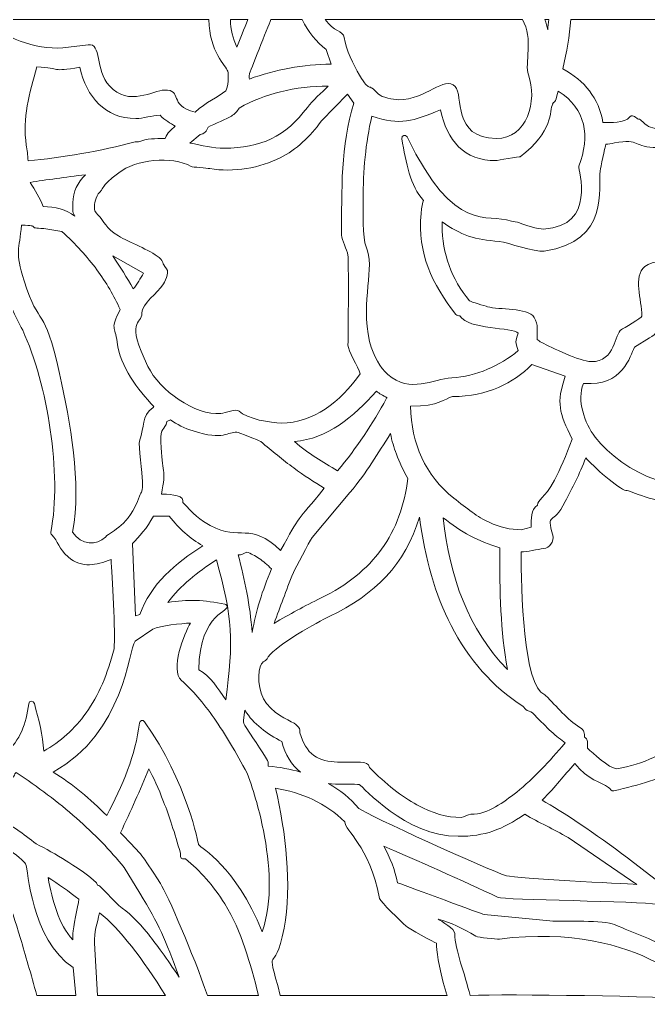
# Model space of a CAD drawing. Header units: millimetres. Extents: x -1200 to 1200, y -591 to 590.
# Drawn here: x -186 to 571, y -591 to 590 of the extents above; entities that cross this region are included whole.
import ezdxf

# ---------------------------------------------------------------- set-up
doc = ezdxf.new("R2010")
doc.units = ezdxf.units.MM
doc.header["$MEASUREMENT"] = 0
doc.layers.add('Layer 1', color=7, linetype='Continuous')

msp = doc.modelspace()

# ---------------------------------------------------------------- linework, layer by layer
at = {"layer": 'Layer 1', "color": 250, "lineweight": 20}
for points, knots in [([(-230.6962, 589.9713), (-230.6962, 589.9713), (41.8164, 589.9713), (41.8164, 589.9713), (42.2522, 551.1006), (62.4812, 534.1081), (64.663, 527.661), (65.7109, 524.5644), (65.1683, 506.9734), (62.0934, 504.3161), (52.5687, 496.085), (38.3159, 490.9814), (25.2013, 478.2268), (-8.1235, 487.128), (11.5521, 505.1225), (-11.869, 505.1225), (-24.6574, 505.1225), (-54.7378, 484.34), (-78.0156, 509.9887), (-95.7537, 529.5334), (-86.6537, 562.0926), (-103.8112, 559.6349), (-103.8112, 559.6349), (-133.9556, 555.7802), (-133.9556, 555.7802), (-167.9226, 553.6353), (-204.895, 568.4998), (-230.6962, 589.9713)], [0, 0, 0, 0, 0.111111111, 0.111111111, 0.111111111, 0.222222222, 0.222222222, 0.222222222, 0.333333333, 0.333333333, 0.333333333, 0.444444444, 0.444444444, 0.444444444, 0.555555556, 0.555555556, 0.555555556, 0.666666667, 0.666666667, 0.666666667, 0.777777778, 0.777777778, 0.777777778, 0.888888889, 0.888888889, 0.888888889, 1, 1, 1, 1]), ([(67.7701, 589.9713), (67.7701, 589.9713), (88.7782, 589.9713), (88.7782, 589.9713), (84.0756, 578.6094), (80.0894, 567.2215), (75.6704, 556.6467), (70.7325, 567.8001), (67.94, 577.6022), (67.7701, 589.9713)], [0, 0, 0, 0, 0.333333333, 0.333333333, 0.333333333, 0.666666667, 0.666666667, 0.666666667, 1, 1, 1, 1]), ([(116.545, 589.9713), (116.545, 589.9713), (154.4113, 589.9713), (154.4113, 589.9713), (161.5101, 575.1056), (171.2454, 562.9851), (183.2788, 553.9539), (183.2788, 553.9539), (189.0337, 536.2958), (189.0337, 536.2958), (155.524, 536.2958), (121.8936, 529.7694), (90.6203, 518.3259), (90.6203, 520.1212), (90.2277, 522.436), (90.6203, 524.173), (91.0057, 525.8785), (112.8902, 580.8695), (116.545, 589.9713)], [0, 0, 0, 0, 0.166666667, 0.166666667, 0.166666667, 0.333333333, 0.333333333, 0.333333333, 0.5, 0.5, 0.5, 0.666666667, 0.666666667, 0.666666667, 0.833333333, 0.833333333, 0.833333333, 1, 1, 1, 1]), ([(182.051, 589.9713), (182.051, 589.9713), (419.5985, 589.9713), (419.5985, 589.9713), (433.2877, 567.3587), (422.0822, 536.3212), (426.7768, 523.5864), (438.2735, 492.3987), (425.1649, 446.1651), (388.0702, 446.6888), (334.6326, 447.4433), (349.0035, 498.7919), (338.6147, 509.4296), (325.4158, 522.9449), (304.2083, 493.4388), (269.9926, 493.4388), (264.5403, 493.4388), (249.7121, 496.2914), (246.3403, 500.0924), (232.2639, 515.9602), (236.9999, 500.4442), (223.4115, 522.9369), (215.6623, 535.7637), (207.3836, 553.5234), (204.8445, 568.3997), (203.4223, 576.7318), (192.1053, 575.4917), (182.051, 589.9713)], [0, 0, 0, 0, 0.111111111, 0.111111111, 0.111111111, 0.222222222, 0.222222222, 0.222222222, 0.333333333, 0.333333333, 0.333333333, 0.444444444, 0.444444444, 0.444444444, 0.555555556, 0.555555556, 0.555555556, 0.666666667, 0.666666667, 0.666666667, 0.777777778, 0.777777778, 0.777777778, 0.888888889, 0.888888889, 0.888888889, 1, 1, 1, 1]), ([(446.7898, 589.9713), (446.7898, 589.9713), (451.4716, 589.9713), (451.4716, 589.9713), (451.0578, 585.795), (450.5831, 581.6349), (450.0649, 577.4564), (449.2605, 581.7735), (448.214, 585.9126), (446.7898, 589.9713)], [0, 0, 0, 0, 0.333333333, 0.333333333, 0.333333333, 0.666666667, 0.666666667, 0.666666667, 1, 1, 1, 1]), ([(478.0004, 589.9713), (478.0004, 589.9713), (630.5496, 589.9713), (630.5496, 589.9713), (648.6516, 581.3493), (666.1822, 570.4946), (682.8436, 557.4093), (710.4681, 532.6428), (718.4809, 526.8764), (749.8634, 503.9803), (742.9575, 474.6605), (721.3097, 480.319), (714.2571, 477.5659), (677.2785, 463.1307), (605.6917, 466.8917), (603.5228, 465.7337), (570.5266, 448.1172), (566.3353, 470.0655), (559.4671, 470.0655), (556.9248, 470.0655), (553.1795, 477.0653), (549.2363, 472.7301), (541.9577, 464.7283), (526.6415, 466.1897), (516.7047, 466.1655), (511.7343, 495.0535), (494.6069, 516.5091), (468.2442, 530.7207), (473.1264, 551.1545), (476.363, 569.733), (478.0004, 589.9713)], [0, 0, 0, 0, 0.1, 0.1, 0.1, 0.2, 0.2, 0.2, 0.3, 0.3, 0.3, 0.4, 0.4, 0.4, 0.5, 0.5, 0.5, 0.6, 0.6, 0.6, 0.7, 0.7, 0.7, 0.8, 0.8, 0.8, 0.9, 0.9, 0.9, 1, 1, 1, 1]), ([(1.3797, 461.6853), (-4.7427, 464.9195), (-10.8782, 468.5997), (-17.0643, 474.6576), (-26.6824, 474.3907), (-37.2078, 470.7889), (-46.1563, 470.7893), (-83.1825, 470.7908), (-105.5398, 496.4708), (-113.588, 532.6254), (-149.927, 526.429), (-134.7145, 531.5194), (-165.4479, 533.0587), (-174.3561, 501.1214), (-183.0197, 470.9613), (-178.155, 438.7136), (-177.2803, 432.9159), (-176.3468, 426.735), (-176.083, 419.7344), (-135.79, 423.7021), (-87.9633, 431.5333), (-47.152, 442.6362), (-45.8349, 442.9945), (-44.4016, 442.4886), (-43.1003, 442.786), (-32.2287, 446.5909), (-22.9936, 446.6888), (-10.8748, 446.6888), (-8.1149, 454.7372), (-3.664, 456.5302), (1.3797, 461.6853)], [0, 0, 0, 0, 0.1, 0.1, 0.1, 0.2, 0.2, 0.2, 0.3, 0.3, 0.3, 0.4, 0.4, 0.4, 0.5, 0.5, 0.5, 0.6, 0.6, 0.6, 0.7, 0.7, 0.7, 0.8, 0.8, 0.8, 0.9, 0.9, 0.9, 1, 1, 1, 1]), ([(31.3286, 451.4002), (31.3286, 451.4002), (18.9082, 441.234), (18.9082, 441.234), (33.675, 438.2111), (46.4803, 434.9952), (60.5014, 434.9952), (103.6551, 434.9952), (134.7048, 449.0312), (160.5421, 484.1863), (166.1165, 491.7709), (178.4542, 502.5712), (185.4692, 509.747), (166.1505, 509.6961), (146.8724, 507.6202), (128.157, 502.9986), (110.9754, 498.7573), (94.2303, 492.3694), (78.3187, 483.442), (76.125, 479.407), (73.0144, 476.3297), (68.9875, 473.7578), (64.2984, 470.7633), (48.0764, 464.0284), (40.8234, 460.3184), (39.7504, 455.8582), (35.792, 452.0479), (31.3286, 451.4002)], [0, 0, 0, 0, 0.111111111, 0.111111111, 0.111111111, 0.222222222, 0.222222222, 0.222222222, 0.333333333, 0.333333333, 0.333333333, 0.444444444, 0.444444444, 0.444444444, 0.555555556, 0.555555556, 0.555555556, 0.666666667, 0.666666667, 0.666666667, 0.777777778, 0.777777778, 0.777777778, 0.888888889, 0.888888889, 0.888888889, 1, 1, 1, 1]), ([(208.6751, 500.1278), (208.6751, 500.1278), (177.4106, 468.1389), (177.4106, 468.1389), (163.777, 448.3032), (147.2186, 433.4014), (127.7403, 423.4401), (103.964, 411.2807), (71.3453, 405.5826), (42.7926, 410.4473), (39.83, 410.952), (21.7477, 412.211), (20.5837, 412.8752), (-3.0539, 426.3626), (-46.5613, 421.3409), (-66.8535, 405.3317), (-91.1447, 386.1676), (-83.0227, 388.7848), (-89.4134, 382.2214), (-95.2998, 376.1759), (-96.1144, 368.9644), (-96.0181, 361.3297), (-96.0181, 358.8914), (-92.7341, 355.5263), (-89.4451, 352.1586), (-89.4451, 352.1586), (-89.4383, 352.1657), (-89.4383, 352.1657), (-85.2602, 347.8918), (-82.5864, 338.4248), (-67.2501, 329.3021), (-54.5131, 321.7256), (-29.0883, 312.4043), (-18.2367, 303.1555), (-10.8418, 296.8527), (-16.1974, 297.7604), (-9.2567, 289.6122), (-5.211, 284.8627), (-12.0989, 272.781), (-13.7547, 270.2408), (-13.7547, 270.2408), (-13.7685, 270.2408), (-13.7685, 270.2408), (-19.6728, 261.1842), (-38.7491, 247.4722), (-38.8856, 236.5606), (-39.0731, 221.5652), (-59.4721, 228.9105), (-31.6452, 171.9872), (-17.7171, 143.4957), (25.0746, 112.3898), (56.351, 115.5043), (60.8831, 115.9556), (75.1961, 121.6407), (78.3477, 118.178), (86.9043, 108.7767), (117.3797, 103.8149), (129.0573, 103.8149), (168.3312, 103.8149), (199.5963, 129.0939), (224.244, 163.2168), (221.5186, 170.8317), (209.282, 191.7461), (209.4178, 197.8504), (209.8222, 216.0195), (210.3204, 300.4188), (209.4088, 306.225), (208.3554, 312.9351), (201.7884, 324.0576), (201.7884, 330.1566), (201.7884, 383.8027), (200.5317, 438.5478), (216.6464, 489.2596), (216.6464, 489.2596), (208.6751, 500.1278), (208.6751, 500.1278)], [0, 0, 0, 0, 0.04, 0.04, 0.04, 0.08, 0.08, 0.08, 0.12, 0.12, 0.12, 0.16, 0.16, 0.16, 0.2, 0.2, 0.2, 0.24, 0.24, 0.24, 0.28, 0.28, 0.28, 0.32, 0.32, 0.32, 0.36, 0.36, 0.36, 0.4, 0.4, 0.4, 0.44, 0.44, 0.44, 0.48, 0.48, 0.48, 0.52, 0.52, 0.52, 0.56, 0.56, 0.56, 0.6, 0.6, 0.6, 0.64, 0.64, 0.64, 0.68, 0.68, 0.68, 0.72, 0.72, 0.72, 0.76, 0.76, 0.76, 0.8, 0.8, 0.8, 0.84, 0.84, 0.84, 0.88, 0.88, 0.88, 0.92, 0.92, 0.92, 0.96, 0.96, 0.96, 1, 1, 1, 1]), ([(238.1803, 473.6652), (230.608, 441.0868), (227.7319, 407.8854), (227.7319, 373.0135), (227.7319, 361.5463), (226.5879, 326.3343), (231.3013, 316.1956), (242.7897, 291.4835), (224.2867, 251.9441), (235.3502, 202.0974), (240.8522, 183.5509), (248.0794, 170.6125), (257.4735, 162.3771), (284.4133, 138.7587), (311.9615, 157.0633), (334.6411, 158.3654), (364.0585, 160.0543), (392.6299, 172.9845), (414.5194, 191.0794), (410.8089, 202.4574), (410.8958, 200.9572), (414.5975, 212.3167), (407.7182, 219.3474), (355.1942, 215.775), (344.1678, 233.1179), (342.4018, 233.1179), (340.7595, 233.0442), (339.5717, 234.5583), (310.162, 272.0496), (293.2216, 307.9422), (297.5107, 356.2904), (297.9508, 361.2556), (298.789, 366.6356), (300.3733, 372.077), (284.4958, 389.6929), (279.4288, 416.915), (274.2218, 446.4266), (273.5074, 450.4759), (279.0482, 451.9853), (280.7022, 448.5943), (338.9363, 329.1963), (375.986, 357.4832), (406.2965, 347.1405), (409.1153, 346.1786), (412.9884, 346.3025), (416.0796, 345.1021), (422.6656, 342.5446), (438.01, 337.1828), (445.0576, 337.5883), (510.0469, 341.3284), (486.2349, 409.2194), (487.7198, 413.312), (500.9753, 449.8465), (497.0427, 481.979), (462.6566, 503.9174), (458.1269, 485.3894), (459.0938, 494.3524), (456.0636, 488.2242), (451.984, 479.9739), (457.2616, 454.9362), (416.8694, 424.7928), (416.7734, 424.7212), (388.4098, 420.1371), (388.0702, 420.1323), (348.8888, 419.5749), (328.964, 444.4765), (320.7927, 481.1797), (287.6627, 467.6645), (272.898, 461.9647), (238.1803, 473.6652)], [0, 0, 0, 0, 0.043478261, 0.043478261, 0.043478261, 0.086956522, 0.086956522, 0.086956522, 0.130434783, 0.130434783, 0.130434783, 0.173913043, 0.173913043, 0.173913043, 0.217391304, 0.217391304, 0.217391304, 0.260869565, 0.260869565, 0.260869565, 0.304347826, 0.304347826, 0.304347826, 0.347826087, 0.347826087, 0.347826087, 0.391304348, 0.391304348, 0.391304348, 0.434782609, 0.434782609, 0.434782609, 0.47826087, 0.47826087, 0.47826087, 0.52173913, 0.52173913, 0.52173913, 0.565217391, 0.565217391, 0.565217391, 0.608695652, 0.608695652, 0.608695652, 0.652173913, 0.652173913, 0.652173913, 0.695652174, 0.695652174, 0.695652174, 0.739130435, 0.739130435, 0.739130435, 0.782608696, 0.782608696, 0.782608696, 0.826086957, 0.826086957, 0.826086957, 0.869565217, 0.869565217, 0.869565217, 0.913043478, 0.913043478, 0.913043478, 0.956521739, 0.956521739, 0.956521739, 1, 1, 1, 1]), ([(641.9308, 439.7652), (641.9308, 439.7652), (614.0244, 443.3295), (614.0244, 443.3295), (605.9517, 435.0653), (592.2551, 435.7183), (582.3206, 435.7183), (553.1798, 435.7183), (561.8137, 447.2141), (530.4213, 441.34), (526.6868, 440.641), (523.2176, 439.9908), (520.1311, 439.7356), (518.9833, 435.6694), (514.0425, 411.712), (513.4, 407.5524), (510.382, 388.0152), (525.7301, 322.5103), (445.8246, 311.0947), (433.4669, 309.3293), (403.2893, 321.2213), (391.4613, 322.7311), (363.1309, 324.5808), (344.8896, 330.0171), (322.9601, 346.4047), (322.9601, 346.4047), (322.9601, 341.8453), (322.9601, 341.8453), (322.9601, 307.8753), (333.9592, 277.6528), (355.9511, 251.1782), (357.6587, 249.8432), (374.2067, 245.0002), (377.599, 243.9826), (391.3367, 239.8615), (425.5817, 243.6677), (433.8244, 231.0224), (439.0555, 222.9971), (437.2278, 213.3084), (437.2278, 204.3788), (438.9961, 203.4942), (440.0363, 202.3437), (443.0968, 200.7609), (454.1744, 195.0316), (488.9964, 177.9917), (502.4769, 177.8456), (532.0393, 177.5254), (530.6282, 211.7591), (538.8459, 216.4175), (540.4996, 217.3549), (563.6285, 230.8544), (563.6285, 232.7497), (563.6285, 252.7778), (552.3601, 280.3492), (567.1801, 292.4817), (576.8328, 300.3842), (597.2952, 299.6232), (599.6459, 297.9069), (599.6459, 297.9069), (621.4396, 283.0476), (621.4396, 283.0476), (627.5818, 281.1456), (633.4613, 286.9356), (635.6433, 286.9356), (644.557, 286.9356), (653.6281, 299.1469), (655.047, 303.9428), (656.803, 309.8786), (653.4448, 337.9285), (655.1388, 346.5588), (656.3257, 352.605), (656.7963, 366.0545), (659.3239, 370.8932), (668.5646, 388.5836), (660.3032, 425.0862), (641.9308, 439.7652)], [0, 0, 0, 0, 0.04, 0.04, 0.04, 0.08, 0.08, 0.08, 0.12, 0.12, 0.12, 0.16, 0.16, 0.16, 0.2, 0.2, 0.2, 0.24, 0.24, 0.24, 0.28, 0.28, 0.28, 0.32, 0.32, 0.32, 0.36, 0.36, 0.36, 0.4, 0.4, 0.4, 0.44, 0.44, 0.44, 0.48, 0.48, 0.48, 0.52, 0.52, 0.52, 0.56, 0.56, 0.56, 0.6, 0.6, 0.6, 0.64, 0.64, 0.64, 0.68, 0.68, 0.68, 0.72, 0.72, 0.72, 0.76, 0.76, 0.76, 0.8, 0.8, 0.8, 0.84, 0.84, 0.84, 0.88, 0.88, 0.88, 0.92, 0.92, 0.92, 0.96, 0.96, 0.96, 1, 1, 1, 1]), ([(-106.7636, 403.1018), (-131.0114, 399.9871), (-154.6291, 396.8807), (-173.6211, 393.7907), (-167.7785, 384.7416), (-161.6558, 374.857), (-157.9727, 364.8311), (-143.5496, 364.4445), (-130.3217, 361.1449), (-119.622, 352.9388), (-123.4911, 360.8331), (-121.9705, 358.4749), (-121.9705, 369.1248), (-121.9705, 382.8433), (-116.2467, 393.7262), (-106.7636, 403.1018)], [0, 0, 0, 0, 0.2, 0.2, 0.2, 0.4, 0.4, 0.4, 0.6, 0.6, 0.6, 0.8, 0.8, 0.8, 1, 1, 1, 1]), ([(-156.8879, 338.3219), (-179.479, 338.1879), (-158.9003, 342.2135), (-183.8187, 342.2135), (-186.7711, 312.4411), (-191.825, 310.7859), (-180.7737, 275.2433), (-162.2357, 215.6227), (-156.8085, 248.9147), (-138.0086, 163.4048), (-125.0309, 104.3767), (-111.3816, 32.0302), (-122.4748, -27.5217), (-111.3793, -43.7297), (-93.497, -44.4557), (-82.868, -33.5809), (-73.7253, -24.2267), (-55.1573, -21.3747), (-41.8076, 15.6908), (-39.5298, 22.0149), (-37.6055, 19.8802), (-38.1773, 33.9187), (-38.4902, 41.6011), (-43.2748, 77.9284), (-41.7253, 82.1556), (-34.8645, 100.8736), (-40.5929, 110.9849), (-25.3404, 122.6498), (-25.3404, 122.6498), (-24.3558, 123.6577), (-24.3558, 123.6577), (-44.0828, 143.8935), (-64.9292, 172.045), (-68.6437, 201.1524), (-71.3008, 221.9738), (-77.3223, 215.6971), (-65.2, 240.6444), (-72.5814, 257.3357), (-81.7674, 273.1683), (-93.1824, 288.581), (-104.7722, 304.2298), (-118.6678, 319.4276), (-135.314, 334.6375), (-135.314, 334.6375), (-156.8879, 338.3219), (-156.8879, 338.3219)], [0, 0, 0, 0, 0.066666667, 0.066666667, 0.066666667, 0.133333333, 0.133333333, 0.133333333, 0.2, 0.2, 0.2, 0.266666667, 0.266666667, 0.266666667, 0.333333333, 0.333333333, 0.333333333, 0.4, 0.4, 0.4, 0.466666667, 0.466666667, 0.466666667, 0.533333333, 0.533333333, 0.533333333, 0.6, 0.6, 0.6, 0.666666667, 0.666666667, 0.666666667, 0.733333333, 0.733333333, 0.733333333, 0.8, 0.8, 0.8, 0.866666667, 0.866666667, 0.866666667, 0.933333333, 0.933333333, 0.933333333, 1, 1, 1, 1]), ([(-49.2787, 265.7139), (-44.3574, 270.765), (-40.7699, 278.5536), (-36.8942, 284.5001), (-36.8942, 284.5001), (-73.9729, 305.1875), (-73.9729, 305.1875), (-64.831, 291.9976), (-56.9986, 278.8551), (-49.2787, 265.7139)], [0, 0, 0, 0, 0.333333333, 0.333333333, 0.333333333, 0.666666667, 0.666666667, 0.666666667, 1, 1, 1, 1]), ([(644.8293, 260.7926), (615.1267, 245.4899), (601.3339, 272.077), (586.1277, 272.077), (586.6517, 266.7191), (591.8845, 232.153), (589.0676, 226.9965), (585.0768, 218.836), (581.0368, 210.7165), (572.617, 206.3183), (572.617, 206.3183), (554.7839, 195.3795), (554.7839, 195.3795), (551.8328, 191.5105), (543.5019, 151.2976), (502.3332, 151.2976), (502.3332, 151.2976), (493.1208, 151.2976), (493.1208, 151.2976), (485.1146, 131.2657), (494.0809, 104.1661), (507.2996, 86.8903), (540.008, 44.1429), (619.3398, 5.5504), (662.6722, 47.2231), (662.7157, 51.586), (663.142, 55.6514), (667.3478, 56.7646), (684.4418, 109.3244), (660.2168, 118.3424), (675.968, 127.0629), (691.5529, 139.4152), (692.8352, 196.0673), (685.7234, 212.0234), (685.7234, 212.0234), (657.0417, 267.0369), (657.0417, 267.0369), (657.0417, 267.0369), (644.8293, 260.7926), (644.8293, 260.7926)], [0, 0, 0, 0, 0.076923077, 0.076923077, 0.076923077, 0.153846154, 0.153846154, 0.153846154, 0.230769231, 0.230769231, 0.230769231, 0.307692308, 0.307692308, 0.307692308, 0.384615385, 0.384615385, 0.384615385, 0.461538462, 0.461538462, 0.461538462, 0.538461538, 0.538461538, 0.538461538, 0.615384615, 0.615384615, 0.615384615, 0.692307692, 0.692307692, 0.692307692, 0.769230769, 0.769230769, 0.769230769, 0.846153846, 0.846153846, 0.846153846, 0.923076923, 0.923076923, 0.923076923, 1, 1, 1, 1]), ([(-368.5271, -123.1969), (-364.2574, -118.849), (-352.0258, -120.3759), (-342.4517, -104.4927), (-341.617, -103.108), (-340.36, -102.6876), (-338.7808, -102.6876), (-333.1595, -45.2425), (-297.1564, -8.16), (-250.0792, 25.1921), (-246.7292, 27.5654), (-242.5862, 22.9138), (-245.5771, 19.8545), (-281.1149, -16.4975), (-311.4133, -62.1044), (-316.9367, -114.2307), (-319.1232, -144.9154), (-322.7071, -161.0442), (-318.4015, -191.9248), (-313.7856, -225.0313), (-310.8635, -217.5094), (-309.4627, -222.124), (-299.0088, -256.5624), (-279.9785, -269.5666), (-247.1261, -278.1342), (-247.1261, -278.1342), (-247.1268, -278.1377), (-247.1268, -278.1377), (-232.3884, -281.9069), (-217.6527, -285.6784), (-202.7311, -293.007), (-185.6862, -278.9744), (-178.2202, -258.7898), (-175.271, -234.3634), (-174.7946, -230.4171), (-169.4718, -230.4068), (-168.4819, -233.981), (-163.1412, -253.2646), (-158.0522, -272.635), (-157.109, -291.3997), (-136.9093, -280.162), (-119.8969, -264.8234), (-106.0782, -245.3841), (-91.1759, -224.4211), (-79.9682, -198.671), (-72.4577, -168.1382), (-70.3261, -150.5362), (-75.2133, -78.0949), (-76.0209, -60.7544), (-94.382, -67.2892), (-110.087, -71.9373), (-127.6334, -57.581), (-139.6698, -47.733), (-139.7059, -38.3385), (-147.44, -30.9615), (-148.3478, -30.1565), (-148.8191, -28.8892), (-148.5676, -27.5987), (-135.0786, 41.5586), (-152.5346, 151.0074), (-182.5425, 215.5721), (-191.3629, 233.0925), (-200.2222, 250.2024), (-204.9822, 268.1841), (-225.5306, 268.1841), (-249.5813, 267.8627), (-269.7095, 260.5905), (-293.7653, 249.171), (-314.1315, 232.0817), (-329.8815, 207.4414), (-355.5564, 167.2747), (-362.3025, 106.9606), (-363.6547, 105.5776), (-382.4242, 86.379), (-383.4926, 78.7577), (-409.1476, 58.4792), (-423.66, 47.0082), (-438.2244, 38.9538), (-451.8809, 34.8057), (-460.9445, 29.1642), (-465.4793, 6.2464), (-465.4793, -4.9167), (-465.4793, -8.8156), (-462.6809, -27.3121), (-461.6895, -31.356), (-460.1842, -37.4958), (-426.6389, -104.7802), (-424.284, -107.9376), (-414.1148, -121.5723), (-377.0629, -131.9142), (-368.5271, -123.1969)], [0, 0, 0, 0, 0.033333333, 0.033333333, 0.033333333, 0.066666667, 0.066666667, 0.066666667, 0.1, 0.1, 0.1, 0.133333333, 0.133333333, 0.133333333, 0.166666667, 0.166666667, 0.166666667, 0.2, 0.2, 0.2, 0.233333333, 0.233333333, 0.233333333, 0.266666667, 0.266666667, 0.266666667, 0.3, 0.3, 0.3, 0.333333333, 0.333333333, 0.333333333, 0.366666667, 0.366666667, 0.366666667, 0.4, 0.4, 0.4, 0.433333333, 0.433333333, 0.433333333, 0.466666667, 0.466666667, 0.466666667, 0.5, 0.5, 0.5, 0.533333333, 0.533333333, 0.533333333, 0.566666667, 0.566666667, 0.566666667, 0.6, 0.6, 0.6, 0.633333333, 0.633333333, 0.633333333, 0.666666667, 0.666666667, 0.666666667, 0.7, 0.7, 0.7, 0.733333333, 0.733333333, 0.733333333, 0.766666667, 0.766666667, 0.766666667, 0.8, 0.8, 0.8, 0.833333333, 0.833333333, 0.833333333, 0.866666667, 0.866666667, 0.866666667, 0.9, 0.9, 0.9, 0.933333333, 0.933333333, 0.933333333, 0.966666667, 0.966666667, 0.966666667, 1, 1, 1, 1]), ([(430.8906, 174.1768), (419.5191, 162.8761), (406.311, 153.4321), (390.8298, 146.7143), (374.8905, 139.7983), (356.6069, 135.8093), (335.522, 135.7132), (324.5841, 133.0825), (320.1396, 124.0181), (284.9017, 124.0181), (285.7205, 78.6461), (302.4314, 40.8195), (336.8577, 13.4588), (352.7699, 0.8124), (365.5422, -9.4359), (379.4708, -15.8216), (392.6699, -21.8723), (405.4143, -24.6981), (418.1496, -24.7539), (418.1496, -24.7539), (430.3185, -21.6484), (430.3185, -21.6484), (430.3185, -11.4982), (429.3371, -0.8951), (437.9348, 4.9011), (437.9348, 12.022), (445.7944, 11.7763), (458.3002, 35.0375), (465.0915, 47.6698), (472.3139, 64.2974), (479.5487, 84.4929), (463.9589, 116.3931), (460.1155, 127.7686), (471.2912, 160.4074), (471.2912, 160.4074), (430.8906, 174.1768), (430.8906, 174.1768)], [0, 0, 0, 0, 0.083333333, 0.083333333, 0.083333333, 0.166666667, 0.166666667, 0.166666667, 0.25, 0.25, 0.25, 0.333333333, 0.333333333, 0.333333333, 0.416666667, 0.416666667, 0.416666667, 0.5, 0.5, 0.5, 0.583333333, 0.583333333, 0.583333333, 0.666666667, 0.666666667, 0.666666667, 0.75, 0.75, 0.75, 0.833333333, 0.833333333, 0.833333333, 0.916666667, 0.916666667, 0.916666667, 1, 1, 1, 1]), ([(243.6394, 142.1371), (215.6621, 110.8978), (184.8, 84.9921), (145.009, 81.5272), (161.8145, 66.2546), (179.1346, 57.134), (196.9153, 46.37), (219.9253, 73.643), (239.4046, 103.3613), (255.5264, 133.1221), (255.8064, 133.6391), (256.1612, 133.9828), (256.5642, 134.3943), (251.684, 136.9352), (247.0706, 139.4931), (243.6394, 142.1371)], [0, 0, 0, 0, 0.2, 0.2, 0.2, 0.4, 0.4, 0.4, 0.6, 0.6, 0.6, 0.8, 0.8, 0.8, 1, 1, 1, 1]), ([(2.0146, 133.9356), (2.0873, 133.8678), (2.1397, 133.8091), (2.1895, 133.7491), (2.1895, 133.7491), (2.0146, 133.9356), (2.0146, 133.9356)], [0, 0, 0, 0, 0.5, 0.5, 0.5, 1, 1, 1, 1]), ([(-15.272, 18.0967), (-10.5777, 18.0958), (10.6328, 17.768), (10.6328, 10.6698), (10.6328, 10.6698), (10.6328, 8.0732), (10.6328, 8.0732), (21.4771, -4.6828), (32.2986, -13.8285), (43.5258, -19.8001), (80.088, -39.2482), (90.8895, -14.0814), (128.2282, -49.8374), (152.31, -5.5054), (146.6662, -16.7661), (180.931, 25.2974), (168.682, 32.6139), (156.4399, 40.7412), (144.2089, 49.6777), (130.9504, 59.3648), (117.6989, 70.0018), (104.4563, 81.5888), (102.0546, 82.9841), (77.3199, 92.6211), (75.5356, 92.7396), (64.4447, 93.4764), (60.0723, 82.4177), (22.8783, 94.3037), (12.613, 97.5846), (3.183, 102.2451), (-4.5763, 107.8562), (-4.5763, 107.8562), (-8.6811, 105.7585), (-8.6811, 105.7585), (-11.375, 94.0188), (-16.8002, 99.846), (-16.0306, 80.9258), (-14.4667, 42.4776), (-9.1852, 49.2224), (-15.272, 18.0967)], [0, 0, 0, 0, 0.076923077, 0.076923077, 0.076923077, 0.153846154, 0.153846154, 0.153846154, 0.230769231, 0.230769231, 0.230769231, 0.307692308, 0.307692308, 0.307692308, 0.384615385, 0.384615385, 0.384615385, 0.461538462, 0.461538462, 0.461538462, 0.538461538, 0.538461538, 0.538461538, 0.615384615, 0.615384615, 0.615384615, 0.692307692, 0.692307692, 0.692307692, 0.769230769, 0.769230769, 0.769230769, 0.846153846, 0.846153846, 0.846153846, 0.923076923, 0.923076923, 0.923076923, 1, 1, 1, 1]), ([(260.5848, 91.0744), (245.3221, 67.0191), (232.5876, 45.0371), (211.6627, 20.0615), (211.6627, 20.0615), (166.2251, -34.1632), (166.2251, -34.1632), (162.899, -39.2785), (145.8628, -71.0705), (143.6602, -76.4336), (134.1491, -99.593), (128.1427, -116.8583), (120.4261, -137.5453), (139.4043, -126.4768), (156.5925, -116.8669), (177.108, -106.9212), (208.5175, -91.8025), (232.6106, -72.0551), (249.8358, -48.1433), (267.309, -23.8881), (277.7629, 4.7145), (281.6647, 37.1769), (276.1067, 46.7636), (271.456, 56.3568), (267.7187, 66.3959), (264.7884, 74.2644), (262.4102, 82.42), (260.5848, 91.0744)], [0, 0, 0, 0, 0.111111111, 0.111111111, 0.111111111, 0.222222222, 0.222222222, 0.222222222, 0.333333333, 0.333333333, 0.333333333, 0.444444444, 0.444444444, 0.444444444, 0.555555556, 0.555555556, 0.555555556, 0.666666667, 0.666666667, 0.666666667, 0.777777778, 0.777777778, 0.777777778, 0.888888889, 0.888888889, 0.888888889, 1, 1, 1, 1]), ([(643.2644, -141.6467), (654.3099, -141.6467), (659.732, -152.4649), (682.1781, -153.2824), (682.1781, -153.2824), (685.5161, -129.3883), (685.5161, -129.3883), (685.4905, -104.5994), (680.8177, -80.7668), (671.5017, -57.8969), (662.304, -35.3181), (648.5701, -13.6391), (630.3064, 7.136), (630.3064, 7.136), (616.5996, 7.136), (616.5996, 7.136), (575.522, 7.1366), (550.9225, 22.7225), (544.2297, 22.7225), (536.982, 22.7225), (503.3584, 53.005), (495.9047, 61.9658), (488.4525, 41.3532), (479.5729, 26.2673), (471.1303, 9.0859), (456.162, -21.3758), (448.2088, -1.9291), (456.1258, -31.1622), (458.2369, -38.9576), (451.8535, -46.8575), (445.4231, -47.4062), (437.9351, -48.0452), (424.9172, -51.9873), (418.18, -51.2885), (418.18, -95.8763), (420.2085, -213.3018), (446.483, -223.7312), (446.8791, -223.8884), (447.2551, -224.1422), (447.5609, -224.4374), (447.5609, -224.4374), (447.5609, -224.4381), (447.5609, -224.4381), (461.1519, -238.0265), (473.7143, -253.5331), (488.7492, -262.8558), (494.5665, -266.4629), (494.366, -269.7897), (494.366, -274.7169), (498.7887, -276.5732), (498.1674, -283.143), (498.1674, -287.8821), (503.9262, -293.7601), (524.2528, -311.9585), (533.1851, -312.9727), (566.0904, -307.1998), (592.6108, -294.1159), (610.9739, -275.9778), (663.6632, -223.9375), (628.3787, -165.996), (628.3787, -156.8692), (628.3787, -147.6786), (632.6877, -141.6467), (643.2644, -141.6467)], [0, 0, 0, 0, 0.047619048, 0.047619048, 0.047619048, 0.095238095, 0.095238095, 0.095238095, 0.142857143, 0.142857143, 0.142857143, 0.19047619, 0.19047619, 0.19047619, 0.238095238, 0.238095238, 0.238095238, 0.285714286, 0.285714286, 0.285714286, 0.333333333, 0.333333333, 0.333333333, 0.380952381, 0.380952381, 0.380952381, 0.428571429, 0.428571429, 0.428571429, 0.476190476, 0.476190476, 0.476190476, 0.523809524, 0.523809524, 0.523809524, 0.571428571, 0.571428571, 0.571428571, 0.619047619, 0.619047619, 0.619047619, 0.666666667, 0.666666667, 0.666666667, 0.714285714, 0.714285714, 0.714285714, 0.761904762, 0.761904762, 0.761904762, 0.80952381, 0.80952381, 0.80952381, 0.857142857, 0.857142857, 0.857142857, 0.904761905, 0.904761905, 0.904761905, 0.952380952, 0.952380952, 0.952380952, 1, 1, 1, 1]), ([(-41.234, -126.8044), (-28.6717, -90.3924), (2.0279, -64.7162), (34.4993, -44.0885), (18.8059, -35.087), (6.3956, -23.8698), (-5.8828, -8.4506), (-5.8828, -8.4506), (-25.0129, -8.4506), (-25.0129, -8.4506), (-32.4867, -22.864), (-42.8613, -33.788), (-50.266, -41.3816), (-50.266, -41.3816), (-46.7091, -128.6702), (-46.7091, -128.6702), (-46.7091, -128.6702), (-41.234, -126.8044), (-41.234, -126.8044)], [0, 0, 0, 0, 0.166666667, 0.166666667, 0.166666667, 0.333333333, 0.333333333, 0.333333333, 0.5, 0.5, 0.5, 0.666666667, 0.666666667, 0.666666667, 0.833333333, 0.833333333, 0.833333333, 1, 1, 1, 1]), ([(412.7513, -341.0043), (433.6815, -323.8452), (452.0561, -304.137), (470.9741, -281.7289), (470.9741, -281.7289), (469.6468, -280.374), (469.6468, -280.374), (458.0971, -272.4305), (446.7324, -260.8372), (431.6935, -245.4541), (429.3337, -243.7139), (425.8124, -243.3075), (423.7276, -241.1845), (423.7276, -241.1845), (420.1638, -237.5474), (420.1638, -237.5474), (383.6241, -213.8562), (354.7662, -181.3373), (333.5951, -139.9928), (314.845, -103.376), (302.1421, -59.8511), (295.4883, -9.4232), (279.1, -66.4309), (241.1466, -103.3603), (187.7119, -128.8618), (171.8765, -136.4192), (124.496, -162.9068), (113.2602, -178.0331), (109.6217, -184.7442), (108.1555, -181.9906), (105.2357, -186.2246), (99.7795, -194.1365), (100.4604, -220.046), (111.2848, -234.0743), (124.2919, -250.931), (142.2944, -255.0608), (146.7239, -259.5727), (151.4071, -264.3506), (151.555, -264.5018), (151.5598, -269.3722), (155.1521, -281.9854), (160.4204, -290.9572), (168.208, -296.7111), (184.2645, -308.5745), (208.4242, -303.3737), (228.3751, -305.2999), (229.5878, -305.3819), (234.396, -306.0251), (235.2286, -311.1202), (255.2804, -331.4988), (274.387, -346.4253), (292.5525, -356.3365), (311.2217, -366.5225), (328.9188, -371.4248), (345.6444, -371.5244), (349.6173, -370.8763), (353.5502, -367.6244), (357.6012, -367.6244), (379.3115, -367.6244), (396.365, -353.0651), (412.7513, -341.0043)], [0, 0, 0, 0, 0.05, 0.05, 0.05, 0.1, 0.1, 0.1, 0.15, 0.15, 0.15, 0.2, 0.2, 0.2, 0.25, 0.25, 0.25, 0.3, 0.3, 0.3, 0.35, 0.35, 0.35, 0.4, 0.4, 0.4, 0.45, 0.45, 0.45, 0.5, 0.5, 0.5, 0.55, 0.55, 0.55, 0.6, 0.6, 0.6, 0.65, 0.65, 0.65, 0.7, 0.7, 0.7, 0.75, 0.75, 0.75, 0.8, 0.8, 0.8, 0.85, 0.85, 0.85, 0.9, 0.9, 0.9, 0.95, 0.95, 0.95, 1, 1, 1, 1]), ([(392.2276, -46.5227), (366.7483, -38.7754), (345.2337, -27.5062), (324.2149, -10.2183), (332.0284, -82.4018), (354.1422, -144.3062), (401.5456, -193.2345), (393.1381, -146.4078), (392.2276, -99.8163), (392.2276, -46.5227)], [0, 0, 0, 0, 0.333333333, 0.333333333, 0.333333333, 0.666666667, 0.666666667, 0.666666667, 1, 1, 1, 1]), ([(77.2975, -55.1807), (84.623, -85.1668), (91.7027, -115.0927), (93.8849, -148.6735), (98.7986, -122.1825), (105.9863, -98.5113), (117.3265, -71.9696), (112.3178, -67.0143), (107.339, -62.8486), (102.396, -59.4759), (102.396, -59.4759), (102.3897, -59.4858), (102.3897, -59.4858), (97.3576, -56.0543), (92.36, -53.4208), (87.4025, -51.5875), (83.9985, -53.3298), (81.1724, -55.3313), (77.2975, -55.1807)], [0, 0, 0, 0, 0.166666667, 0.166666667, 0.166666667, 0.333333333, 0.333333333, 0.333333333, 0.5, 0.5, 0.5, 0.666666667, 0.666666667, 0.666666667, 0.833333333, 0.833333333, 0.833333333, 1, 1, 1, 1]), ([(63.0974, -115.5941), (70.2792, -124.0741), (30.4876, -122.4409), (29.6848, -193.6564), (44.2342, -201.0914), (52.2986, -216.1097), (62.0892, -229.7191), (71.9429, -160.4174), (70.421, -128.9957), (50.8725, -61.0435), (27.8239, -76.1082), (8.0616, -91.4905), (-7.7061, -112.5592), (15.8867, -108.3149), (36.5701, -109.4135), (61.1571, -114.4328), (61.1571, -114.4328), (61.1544, -114.4456), (61.1544, -114.4456), (61.9463, -114.6033), (62.5785, -115.0095), (63.0974, -115.5941)], [0, 0, 0, 0, 0.142857143, 0.142857143, 0.142857143, 0.285714286, 0.285714286, 0.285714286, 0.428571429, 0.428571429, 0.428571429, 0.571428571, 0.571428571, 0.571428571, 0.714285714, 0.714285714, 0.714285714, 0.857142857, 0.857142857, 0.857142857, 1, 1, 1, 1]), ([(19.5894, -137.1734), (8.4188, -137.6803), (-16.6418, -140.465), (-25.7086, -144.5594), (-25.7086, -144.5594), (-47.0718, -159.1331), (-47.0718, -159.1331), (-55.2607, -170.1004), (-59.7845, -268.8328), (-145.6926, -316.7865), (-121.9435, -331.4117), (-101.1724, -349.2018), (-81.2582, -369.2373), (-62.4333, -333.3589), (-46.0776, -295.9163), (-41.9651, -257.7825), (-41.6261, -254.6392), (-37.6221, -253.4499), (-35.7397, -256.0982), (15.8563, -328.6841), (29.2887, -404.0792), (29.2917, -404.0836), (32.9657, -409.6449), (73.3188, -428.1959), (106.0807, -509.3979), (118.888, -470.6159), (115.6101, -428.4401), (107.4626, -386.7662), (103.2071, -365.0016), (96.8076, -341.9867), (87.8648, -318.1549), (74.6104, -292.9829), (61.381, -270.7512), (48.184, -251.9473), (35.0168, -233.1858), (21.8681, -217.8085), (8.7437, -206.3014), (-5.2035, -194.0749), (12.3425, -149.0525), (19.5894, -137.1734)], [0, 0, 0, 0, 0.076923077, 0.076923077, 0.076923077, 0.153846154, 0.153846154, 0.153846154, 0.230769231, 0.230769231, 0.230769231, 0.307692308, 0.307692308, 0.307692308, 0.384615385, 0.384615385, 0.384615385, 0.461538462, 0.461538462, 0.461538462, 0.538461538, 0.538461538, 0.538461538, 0.615384615, 0.615384615, 0.615384615, 0.692307692, 0.692307692, 0.692307692, 0.769230769, 0.769230769, 0.769230769, 0.846153846, 0.846153846, 0.846153846, 0.923076923, 0.923076923, 0.923076923, 1, 1, 1, 1]), ([(-363.996, -305.9608), (-338.3035, -319.1825), (-313.7732, -336.6902), (-299.4373, -359.8336), (-289.0895, -359.8347), (-227.3878, -359.9993), (-222.7283, -364.7655), (-216.3066, -371.3344), (-197.5577, -380.5548), (-189.9349, -385.7526), (-181.4508, -391.5376), (-173.8242, -397.3819), (-166.2087, -403.227), (-154.7108, -409.1137), (-142.3214, -415.9391), (-130.0393, -423.6692), (-124.8922, -426.9088), (-92.2075, -447.6989), (-92.2075, -452.9835), (-92.2075, -453.0879), (-89.6175, -454.1782), (-89.4134, -454.3815), (-89.4134, -454.3815), (-66.7719, -477.542), (-66.7719, -477.542), (-55.1974, -485.4834), (-44.5665, -495.4001), (-31.1125, -512.1112), (-20.9156, -524.7767), (-9.1254, -541.2984), (5.9226, -563.8001), (-11.0361, -516.9396), (-18.0204, -501.0306), (-41.4662, -462.6381), (-41.4662, -462.6381), (-60.3524, -431.7074), (-60.3524, -431.7074), (-76.9667, -410.9556), (-96.2661, -391.1333), (-117.8118, -372.2417), (-139.805, -352.9581), (-164.1634, -334.6164), (-190.4179, -317.2219), (-195.3721, -322.2976), (-188.7668, -324.0395), (-206.1188, -324.0395), (-209.2477, -324.0395), (-212.9925, -312.8655), (-252.5907, -304.4787), (-291.4534, -296.2477), (-318.6502, -272.8453), (-330.7368, -233.8312), (-370.3318, -223.5921), (-408.2704, -210.4185), (-442.4184, -189.2808), (-435.1283, -205.9961), (-425.7212, -223.4167), (-413.9089, -241.54), (-413.9089, -241.54), (-413.895, -241.54), (-413.895, -241.54), (-400.4576, -262.1567), (-383.9621, -283.6344), (-363.996, -305.9608)], [0, 0, 0, 0, 0.047619048, 0.047619048, 0.047619048, 0.095238095, 0.095238095, 0.095238095, 0.142857143, 0.142857143, 0.142857143, 0.19047619, 0.19047619, 0.19047619, 0.238095238, 0.238095238, 0.238095238, 0.285714286, 0.285714286, 0.285714286, 0.333333333, 0.333333333, 0.333333333, 0.380952381, 0.380952381, 0.380952381, 0.428571429, 0.428571429, 0.428571429, 0.476190476, 0.476190476, 0.476190476, 0.523809524, 0.523809524, 0.523809524, 0.571428571, 0.571428571, 0.571428571, 0.619047619, 0.619047619, 0.619047619, 0.666666667, 0.666666667, 0.666666667, 0.714285714, 0.714285714, 0.714285714, 0.761904762, 0.761904762, 0.761904762, 0.80952381, 0.80952381, 0.80952381, 0.857142857, 0.857142857, 0.857142857, 0.904761905, 0.904761905, 0.904761905, 0.952380952, 0.952380952, 0.952380952, 1, 1, 1, 1]), ([(152.0808, -316.7003), (141.4507, -308.2309), (133.699, -296.1302), (129.8795, -280.0496), (111.8987, -270.6541), (95.6804, -259.1587), (85.2419, -242.3202), (82.884, -259.2374), (81.2408, -254.1845), (90.2748, -268.6592), (92.6659, -272.4903), (113.4689, -302.6579), (113.4689, -304.9189), (113.4689, -304.9189), (113.4689, -309.4848), (113.4689, -309.4848), (127.0377, -310.8128), (139.9403, -313.1847), (152.0808, -316.7003)], [0, 0, 0, 0, 0.166666667, 0.166666667, 0.166666667, 0.333333333, 0.333333333, 0.333333333, 0.5, 0.5, 0.5, 0.666666667, 0.666666667, 0.666666667, 0.833333333, 0.833333333, 0.833333333, 1, 1, 1, 1]), ([(625.0269, -431.3546), (616.9328, -416.9093), (612.4593, -381.3364), (623.4599, -367.8371), (631.9274, -357.4463), (644.3835, -358.1826), (655.6122, -365.2864), (645.4365, -348.4167), (634.4448, -342.2663), (628.9943, -334.1966), (628.9943, -334.1966), (611.9026, -309.718), (611.9026, -309.718), (586.4921, -326.1551), (560.4635, -331.7361), (529.9114, -339.4904), (526.7187, -340.3007), (525.4648, -336.7036), (523.2431, -335.1981), (514.9011, -329.5451), (497.8412, -325.788), (482.9156, -306.481), (468.4481, -322.0821), (460.8253, -332.9021), (443.3641, -350.7635), (491.2454, -376.4846), (604.6031, -461.1289), (638.0588, -497.2158), (640.781, -500.1521), (637.2027, -505.0259), (633.7404, -502.6743), (617.2418, -491.4685), (598.7918, -478.8713), (581.799, -475.968), (561.8797, -472.5647), (395.9807, -470.6562), (390.2301, -467.7821), (348.9509, -448.2391), (289.6583, -421.7387), (252.4627, -406.0414), (260.4177, -419.5666), (265.9585, -434.9159), (269.1655, -450.2822), (285.679, -455.9165), (370.5958, -487.9798), (373.6088, -488.48), (373.6088, -488.48), (452.8611, -496.1995), (452.8611, -496.1995), (470.0688, -497.0357), (518.2805, -494.9375), (530.5111, -500.4586), (554.5398, -511.3055), (571.946, -515.6288), (597.8827, -531.2762), (616.3847, -542.4384), (639.1035, -558.8795), (671.1375, -585.8156), (671.1375, -585.8156), (970.1657, -585.8156), (970.1657, -585.8156), (958.7852, -573.9361), (947.413, -561.4048), (936.3677, -548.8517), (923.7386, -534.4992), (911.4674, -520.0237), (900.096, -506.4598), (900.096, -506.4598), (855.7819, -483.792), (855.7819, -483.792), (854.2886, -483.4313), (852.6952, -484.1121), (851.2299, -483.4316), (845.9791, -480.9933), (797.8683, -462.8951), (796.1385, -457.9479), (791.1798, -444.5553), (785.5159, -429.8148), (774.6992, -420.9742), (763.5639, -411.8732), (734.778, -411.333), (724.6143, -400.9229), (724.6143, -400.9229), (710.4072, -386.3852), (710.4072, -386.3852), (695.242, -386.3852), (675.8258, -377.5992), (659.7826, -368.2195), (667.0189, -373.8208), (673.5028, -381.2607), (679.4621, -391.0018), (683.5064, -391.0018), (695.3542, -389.783), (698.4097, -391.5305), (709.8331, -398.064), (719.7665, -400.7749), (722.7882, -413.1636), (731.4543, -448.6945), (746.1411, -468.5359), (767.8707, -497.5721), (770.3392, -500.8707), (765.9405, -505.1201), (762.8766, -502.3845), (735.5927, -478.0245), (717.6387, -454.7305), (697.5696, -423.8452), (695.1147, -420.0673), (699.9855, -422.4795), (692.0924, -414.4033), (689.2848, -415.8426), (687.0538, -417.0703), (684.8355, -419.3338), (685.7548, -445.8017), (713.5185, -485.2386), (733.4113, -509.0544), (735.9318, -512.0719), (732.2971, -516.5798), (728.9859, -514.3729), (649.0647, -461.1064), (666.032, -418.2694), (662.677, -407.3341), (660.9591, -401.7348), (647.1007, -390.8584), (644.3401, -388.5182), (640.6845, -395.9918), (645.4992, -413.7322), (650.2076, -424.2042), (653.2439, -430.9571), (658.0877, -436.9699), (661.5383, -443.5169), (684.0363, -486.2032), (711.2523, -520.1074), (747.9267, -543.4965), (751.7002, -545.903), (748.1724, -551.6862), (744.3192, -549.5118), (720.6469, -537.3828), (698.9984, -523.18), (680.9296, -507.4359), (680.9296, -507.4359), (680.9351, -507.4288), (680.9351, -507.4288), (653.1947, -483.2563), (641.6097, -461.0348), (625.0269, -431.3546)], [0, 0, 0, 0, 0.020833333, 0.020833333, 0.020833333, 0.041666667, 0.041666667, 0.041666667, 0.0625, 0.0625, 0.0625, 0.083333333, 0.083333333, 0.083333333, 0.104166667, 0.104166667, 0.104166667, 0.125, 0.125, 0.125, 0.145833333, 0.145833333, 0.145833333, 0.166666667, 0.166666667, 0.166666667, 0.1875, 0.1875, 0.1875, 0.208333333, 0.208333333, 0.208333333, 0.229166667, 0.229166667, 0.229166667, 0.25, 0.25, 0.25, 0.270833333, 0.270833333, 0.270833333, 0.291666667, 0.291666667, 0.291666667, 0.3125, 0.3125, 0.3125, 0.333333333, 0.333333333, 0.333333333, 0.354166667, 0.354166667, 0.354166667, 0.375, 0.375, 0.375, 0.395833333, 0.395833333, 0.395833333, 0.416666667, 0.416666667, 0.416666667, 0.4375, 0.4375, 0.4375, 0.458333333, 0.458333333, 0.458333333, 0.479166667, 0.479166667, 0.479166667, 0.5, 0.5, 0.5, 0.520833333, 0.520833333, 0.520833333, 0.541666667, 0.541666667, 0.541666667, 0.5625, 0.5625, 0.5625, 0.583333333, 0.583333333, 0.583333333, 0.604166667, 0.604166667, 0.604166667, 0.625, 0.625, 0.625, 0.645833333, 0.645833333, 0.645833333, 0.666666667, 0.666666667, 0.666666667, 0.6875, 0.6875, 0.6875, 0.708333333, 0.708333333, 0.708333333, 0.729166667, 0.729166667, 0.729166667, 0.75, 0.75, 0.75, 0.770833333, 0.770833333, 0.770833333, 0.791666667, 0.791666667, 0.791666667, 0.8125, 0.8125, 0.8125, 0.833333333, 0.833333333, 0.833333333, 0.854166667, 0.854166667, 0.854166667, 0.875, 0.875, 0.875, 0.895833333, 0.895833333, 0.895833333, 0.916666667, 0.916666667, 0.916666667, 0.9375, 0.9375, 0.9375, 0.958333333, 0.958333333, 0.958333333, 0.979166667, 0.979166667, 0.979166667, 1, 1, 1, 1]), ([(40.0827, -585.8156), (40.0827, -585.8156), (101.6953, -585.8156), (101.6953, -585.8156), (91.3188, -546.8807), (81.7946, -508.9445), (61.0514, -475.6012), (47.292, -453.4839), (30.9603, -435.4307), (13.6032, -421.4449), (7.6749, -421.4216), (7.5332, -421.0336), (7.5297, -414.5043), (0.6625, -389.9727), (-6.1916, -369.4359), (-12.6858, -352.5269), (-19.0826, -335.8702), (-25.1193, -322.7482), (-30.4672, -312.801), (-41.4035, -338.8785), (-51.9494, -363.4545), (-64.8117, -389.9304), (-34.7184, -420.7084), (-41.5161, -412.8073), (-16.6103, -451.018), (-7.5731, -464.8831), (22.7451, -535.8564), (40.0827, -585.8156)], [0, 0, 0, 0, 0.111111111, 0.111111111, 0.111111111, 0.222222222, 0.222222222, 0.222222222, 0.333333333, 0.333333333, 0.333333333, 0.444444444, 0.444444444, 0.444444444, 0.555555556, 0.555555556, 0.555555556, 0.666666667, 0.666666667, 0.666666667, 0.777777778, 0.777777778, 0.777777778, 0.888888889, 0.888888889, 0.888888889, 1, 1, 1, 1]), ([(127.8799, -585.8156), (127.8799, -585.8156), (329.1537, -585.8156), (329.1537, -585.8156), (328.6102, -584.7023), (327.8802, -583.5559), (327.568, -582.3488), (317.548, -548.1499), (316.2448, -531.6847), (316.0762, -522.7511), (314.1311, -522.7511), (280.7933, -504.0954), (278.972, -502.2326), (273.7677, -496.9096), (248.3064, -473.092), (247.5577, -469.2557), (234.7556, -403.6578), (205.59, -388.4179), (205.59, -376.5334), (183.7735, -354.7675), (152.6058, -340.8128), (122.1824, -336.3467), (134.4767, -388.545), (142.1365, -453.5886), (132.4484, -504.7826), (120.524, -567.7946), (109.2936, -516.1309), (127.8799, -585.8156)], [0, 0, 0, 0, 0.111111111, 0.111111111, 0.111111111, 0.222222222, 0.222222222, 0.222222222, 0.333333333, 0.333333333, 0.333333333, 0.444444444, 0.444444444, 0.444444444, 0.555555556, 0.555555556, 0.555555556, 0.666666667, 0.666666667, 0.666666667, 0.777777778, 0.777777778, 0.777777778, 0.888888889, 0.888888889, 0.888888889, 1, 1, 1, 1]), ([(474.643, -395.7083), (457.2316, -385.387), (439.8294, -377.9756), (422.448, -367.5297), (394.9521, -386.2902), (374.5052, -394.1771), (342.3527, -394.1759), (278.1249, -394.1737), (228.0683, -334.0271), (222.8505, -331.8302), (220.6931, -330.9219), (192.6065, -331.7185), (186.0005, -330.7214), (199.7965, -338.4584), (212.0925, -348.335), (222.6639, -360.5807), (232.1728, -368.3904), (377.1908, -434.0941), (400.2605, -441.7083), (413.3451, -444.9243), (539.2333, -451.1282), (557.569, -452.2265), (557.569, -452.2265), (474.643, -395.7083), (474.643, -395.7083)], [0, 0, 0, 0, 0.125, 0.125, 0.125, 0.25, 0.25, 0.25, 0.375, 0.375, 0.375, 0.5, 0.5, 0.5, 0.625, 0.625, 0.625, 0.75, 0.75, 0.75, 0.875, 0.875, 0.875, 1, 1, 1, 1]), ([(-165.4307, -585.8156), (-165.4307, -585.8156), (-118.5165, -585.8156), (-118.5165, -585.8156), (-118.5165, -585.8156), (-121.7764, -552.4393), (-121.7764, -552.4393), (-172.8376, -518.2184), (-175.7359, -433.8784), (-178.9296, -427.3614), (-181.4582, -422.2016), (-221.0402, -393.3245), (-230.1096, -390.1438), (-239.3676, -388.8115), (-248.224, -387.9415), (-256.7944, -387.205), (-234.2891, -404.4023), (-223.6718, -419.3371), (-210.7812, -443.3714), (-208.6467, -447.3512), (-208.2077, -453.2824), (-207.1317, -457.6892), (-203.6915, -458.9247), (-202.9004, -462.3865), (-202.7187, -463.9224), (-197.0288, -479.4884), (-191.3479, -496.931), (-185.2116, -517.207), (-179.1452, -537.257), (-172.7076, -559.7884), (-165.4307, -585.8156)], [0, 0, 0, 0, 0.1, 0.1, 0.1, 0.2, 0.2, 0.2, 0.3, 0.3, 0.3, 0.4, 0.4, 0.4, 0.5, 0.5, 0.5, 0.6, 0.6, 0.6, 0.7, 0.7, 0.7, 0.8, 0.8, 0.8, 0.9, 0.9, 0.9, 1, 1, 1, 1]), ([(-121.9705, -511.4264), (-121.9705, -504.3631), (-116.2215, -478.829), (-114.6659, -470.0749), (-127.109, -460.5404), (-139.548, -451.0999), (-151.8869, -443.9636), (-146.3991, -472.1843), (-139.6105, -499.7807), (-121.9705, -518.9528), (-121.9705, -518.9528), (-121.9705, -511.4264), (-121.9705, -511.4264)], [0, 0, 0, 0, 0.25, 0.25, 0.25, 0.5, 0.5, 0.5, 0.75, 0.75, 0.75, 1, 1, 1, 1]), ([(-92.412, -585.8156), (-92.412, -585.8156), (-10.5052, -585.8156), (-10.5052, -585.8156), (-36.8786, -543.2897), (-66.7659, -503.9052), (-89.7679, -486.2608), (-93.0095, -499.5195), (-96.4164, -509.4256), (-96.0223, -523.1271), (-96.0223, -523.1271), (-92.412, -585.8156), (-92.412, -585.8156)], [0, 0, 0, 0, 0.25, 0.25, 0.25, 0.5, 0.5, 0.5, 0.75, 0.75, 0.75, 1, 1, 1, 1]), ([(356.479, -586.0417), (402.1419, -583.884), (587.008, -587.2651), (631.5798, -590.0251), (642.4849, -590.7001), (564.4853, -495.9218), (391.9816, -518.0121), (387.8184, -518.0421), (366.4194, -516.1967), (363.5031, -514.491), (346.5672, -504.5853), (333.9524, -498.4649), (318.0641, -493.9696), (322.0286, -496.4031), (338.1933, -505.6843), (338.1933, -511.4264), (338.1933, -531.3944), (350.6615, -560.0316), (356.479, -586.0417)], [0, 0, 0, 0, 0.166666667, 0.166666667, 0.166666667, 0.333333333, 0.333333333, 0.333333333, 0.5, 0.5, 0.5, 0.666666667, 0.666666667, 0.666666667, 0.833333333, 0.833333333, 0.833333333, 1, 1, 1, 1])]:
    msp.add_open_spline(points, degree=3, knots=knots, dxfattribs=at)

doc.saveas('drawing.dxf')
